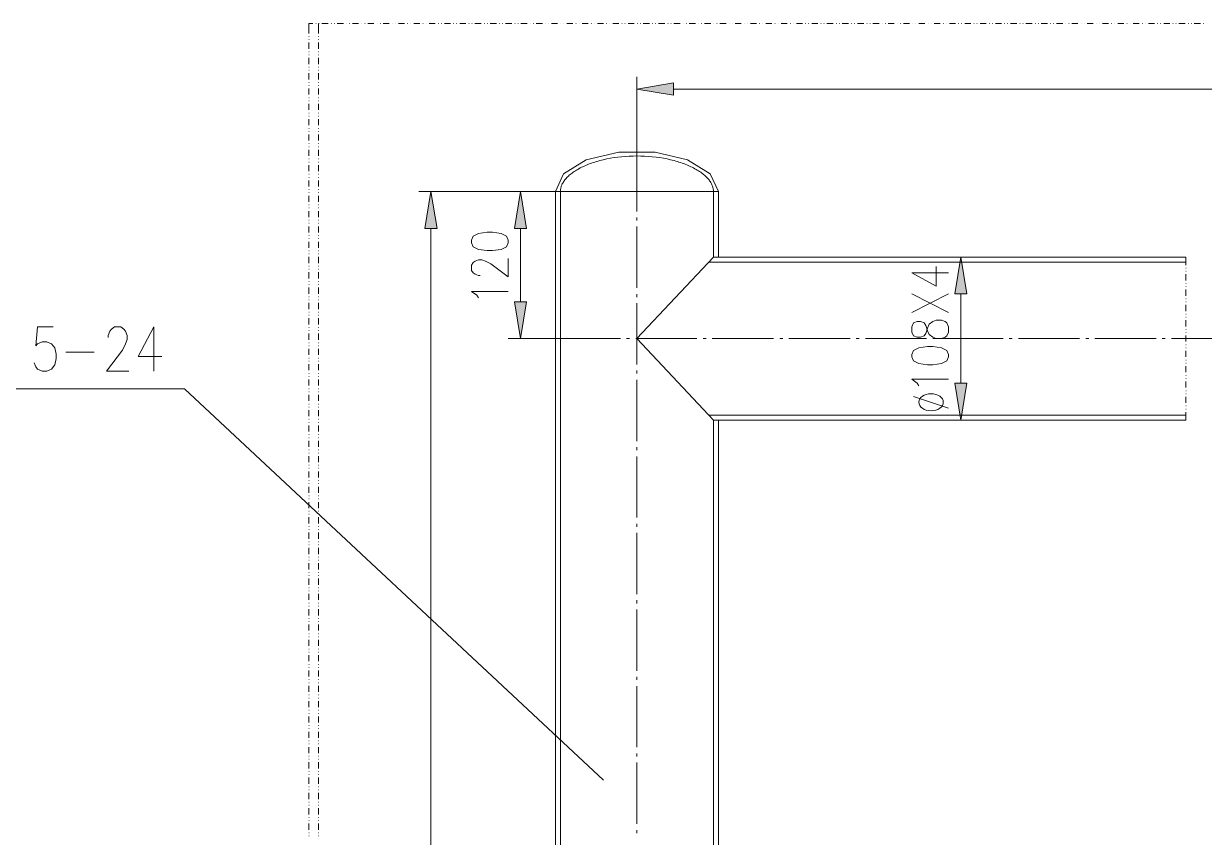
# Model space of a CAD drawing. Header units: millimetres. Extents: x 0 to 829, y 0 to 586.
# Drawn here: x 547.2 to 642.2, y 346.6 to 412.1 of the extents above; entities that cross this region are included whole.
import ezdxf

# ---------------------------------------------------------------- set-up
doc = ezdxf.new("R2010")
doc.units = ezdxf.units.MM

msp = doc.modelspace()

# ---------------------------------------------------------------- hatches: boundary and pattern name
h = msp.add_hatch(color=0)
h.dxf.hatch_style = 2
h.paths.add_polyline_path([(599.510556, 407.3525), (596.554278, 406.858611), (599.510556, 406.364722)])
h = msp.add_hatch(color=0)
h.dxf.hatch_style = 2
h.paths.add_polyline_path([(579.476306, 395.654389), (579.970194, 398.614194), (580.464083, 395.654389)])
h = msp.add_hatch(color=0)
h.dxf.hatch_style = 2
h.paths.add_polyline_path([(586.683556, 395.654389), (587.177444, 398.614194), (587.671333, 395.654389)])
h = msp.add_hatch(color=0)
h.dxf.hatch_style = 2
h.paths.add_polyline_path([(622.14125, 390.380361), (622.635139, 393.336639), (623.1255, 390.380361)])
h = msp.add_hatch(color=0)
h.dxf.hatch_style = 2
h.paths.add_polyline_path([(586.683556, 389.738306), (587.177444, 386.782028), (587.671333, 389.738306)])
h = msp.add_hatch(color=0)
h.dxf.hatch_style = 2
h.paths.add_polyline_path([(622.14125, 383.183694), (622.635139, 380.223889), (623.1255, 383.183694)])

# ---------------------------------------------------------------- linework, layer by layer
at = {"color": 0, "lineweight": 0}
for points in [[(570.131222, 412.129111), (570.448722, 412.129111)], [(570.131222, 412.129111), (570.131222, 411.342417)], [(570.695667, 412.129111), (570.713306, 412.129111)], [(570.917917, 412.129111), (570.917917, 411.342417)], [(570.942611, 412.129111), (570.96025, 412.129111)], [(571.189556, 412.129111), (571.683444, 412.129111)], [(571.930389, 412.129111), (571.948028, 412.129111)], [(572.177333, 412.129111), (572.194972, 412.129111)], [(572.42075, 412.129111), (572.914639, 412.129111)], [(573.161583, 412.129111), (573.179222, 412.129111)], [(573.408528, 412.129111), (573.426167, 412.129111)], [(573.655472, 412.129111), (574.145833, 412.129111)], [(574.392778, 412.129111), (574.410417, 412.129111)], [(574.639722, 412.129111), (574.657361, 412.129111)], [(574.886667, 412.129111), (575.380556, 412.129111)], [(575.6275, 412.129111), (575.645139, 412.129111)], [(575.874444, 412.129111), (575.892083, 412.129111)], [(576.117861, 412.129111), (576.61175, 412.129111)], [(576.858694, 412.129111), (576.876333, 412.129111)], [(577.105639, 412.129111), (577.123278, 412.129111)], [(577.352583, 412.129111), (577.842944, 412.129111)], [(578.089889, 412.129111), (578.107528, 412.129111)], [(578.336833, 412.129111), (578.354472, 412.129111)], [(578.583778, 412.129111), (579.077667, 412.129111)], [(579.324611, 412.129111), (579.34225, 412.129111)], [(579.571556, 412.129111), (579.589194, 412.129111)], [(579.814972, 412.129111), (580.308861, 412.129111)], [(580.555806, 412.129111), (580.573444, 412.129111)], [(580.80275, 412.129111), (580.820389, 412.129111)], [(581.049694, 412.129111), (581.540056, 412.129111)], [(581.787, 412.129111), (581.804639, 412.129111)], [(582.033944, 412.129111), (582.051583, 412.129111)], [(582.280889, 412.129111), (582.774778, 412.129111)], [(583.021722, 412.129111), (583.039361, 412.129111)], [(583.268667, 412.129111), (583.286306, 412.129111)], [(583.512083, 412.129111), (584.005972, 412.129111)], [(584.252917, 412.129111), (584.270556, 412.129111)], [(584.499861, 412.129111), (584.5175, 412.129111)], [(584.746806, 412.129111), (585.240694, 412.129111)], [(585.484111, 412.129111), (585.50175, 412.129111)], [(585.731056, 412.129111), (585.748694, 412.129111)], [(585.978, 412.129111), (586.471889, 412.129111)], [(586.718833, 412.129111), (586.736472, 412.129111)], [(586.965778, 412.129111), (586.983417, 412.129111)], [(587.209194, 412.129111), (587.703083, 412.129111)], [(587.950028, 412.129111), (587.967667, 412.129111)], [(588.196972, 412.129111), (588.214611, 412.129111)], [(588.443917, 412.129111), (588.937806, 412.129111)], [(589.181222, 412.129111), (589.198861, 412.129111)], [(589.428167, 412.129111), (589.445806, 412.129111)], [(589.675111, 412.129111), (590.169, 412.129111)], [(590.415944, 412.129111), (590.433583, 412.129111)], [(590.662889, 412.129111), (590.680528, 412.129111)], [(590.906306, 412.129111), (591.400194, 412.129111)], [(591.647139, 412.129111), (591.664778, 412.129111)], [(591.894083, 412.129111), (591.911722, 412.129111)], [(592.141028, 412.129111), (592.634917, 412.129111)], [(592.878333, 412.129111), (592.895972, 412.129111)], [(593.125278, 412.129111), (593.142917, 412.129111)], [(593.372222, 412.129111), (593.866111, 412.129111)], [(594.113056, 412.129111), (594.130694, 412.129111)], [(594.36, 412.129111), (594.377639, 412.129111)], [(594.603417, 412.129111), (595.097306, 412.129111)], [(595.34425, 412.129111), (595.361889, 412.129111)], [(595.591194, 412.129111), (595.608833, 412.129111)], [(595.838139, 412.129111), (596.332028, 412.129111)], [(596.575444, 412.129111), (596.593083, 412.129111)], [(596.822389, 412.129111), (596.840028, 412.129111)], [(597.069333, 412.129111), (597.563222, 412.129111)], [(597.810167, 412.129111), (597.827806, 412.129111)], [(598.057111, 412.129111), (598.07475, 412.129111)], [(598.304056, 412.129111), (598.794417, 412.129111)], [(599.041361, 412.129111), (599.059, 412.129111)], [(599.288306, 412.129111), (599.305944, 412.129111)], [(599.53525, 412.129111), (600.029139, 412.129111)], [(600.272556, 412.129111), (600.290194, 412.129111)], [(600.5195, 412.129111), (600.537139, 412.129111)], [(600.766444, 412.129111), (601.260333, 412.129111)], [(601.507278, 412.129111), (601.524917, 412.129111)], [(601.754222, 412.129111), (601.771861, 412.129111)], [(602.001167, 412.129111), (602.491528, 412.129111)], [(602.738472, 412.129111), (602.756111, 412.129111)], [(602.985417, 412.129111), (603.003056, 412.129111)], [(603.232361, 412.129111), (603.72625, 412.129111)], [(603.969667, 412.129111), (603.987306, 412.129111)], [(604.216611, 412.129111), (604.23425, 412.129111)], [(604.463556, 412.129111), (604.957444, 412.129111)], [(605.204389, 412.129111), (605.222028, 412.129111)], [(605.451333, 412.129111), (605.468972, 412.129111)], [(605.698278, 412.129111), (606.188639, 412.129111)], [(606.435583, 412.129111), (606.453222, 412.129111)], [(606.682528, 412.129111), (606.700167, 412.129111)], [(606.929472, 412.129111), (607.423361, 412.129111)], [(607.666778, 412.129111), (607.684417, 412.129111)], [(607.913722, 412.129111), (607.931361, 412.129111)], [(608.160667, 412.129111), (608.654556, 412.129111)], [(608.9015, 412.129111), (608.919139, 412.129111)], [(609.148444, 412.129111), (609.166083, 412.129111)], [(609.395389, 412.129111), (609.88575, 412.129111)], [(610.132694, 412.129111), (610.150333, 412.129111)], [(610.379639, 412.129111), (610.397278, 412.129111)], [(610.626583, 412.129111), (611.120472, 412.129111)], [(611.367417, 412.129111), (611.385056, 412.129111)], [(611.610833, 412.129111), (611.628472, 412.129111)], [(611.857778, 412.129111), (612.351667, 412.129111)], [(612.598611, 412.129111), (612.61625, 412.129111)], [(612.845556, 412.129111), (612.863194, 412.129111)], [(613.0925, 412.129111), (613.582861, 412.129111)], [(613.829806, 412.129111), (613.847444, 412.129111)], [(614.07675, 412.129111), (614.094389, 412.129111)], [(614.323694, 412.129111), (614.817583, 412.129111)], [(615.064528, 412.129111), (615.082167, 412.129111)], [(615.307944, 412.129111), (615.325583, 412.129111)], [(615.554889, 412.129111), (616.048778, 412.129111)], [(616.295722, 412.129111), (616.313361, 412.129111)], [(616.542667, 412.129111), (616.560306, 412.129111)], [(616.789611, 412.129111), (617.279972, 412.129111)], [(617.526917, 412.129111), (617.544556, 412.129111)], [(617.773861, 412.129111), (617.7915, 412.129111)], [(618.020806, 412.129111), (618.514694, 412.129111)], [(618.761639, 412.129111), (618.779278, 412.129111)], [(619.005056, 412.129111), (619.022694, 412.129111)], [(619.252, 412.129111), (619.745889, 412.129111)], [(619.992833, 412.129111), (620.010472, 412.129111)], [(620.239778, 412.129111), (620.257417, 412.129111)], [(620.486722, 412.129111), (620.977083, 412.129111)], [(621.224028, 412.129111), (621.241667, 412.129111)], [(621.470972, 412.129111), (621.488611, 412.129111)], [(621.717917, 412.129111), (622.211806, 412.129111)], [(622.45875, 412.129111), (622.476389, 412.129111)], [(622.702167, 412.129111), (622.719806, 412.129111)], [(622.949111, 412.129111), (623.443, 412.129111)], [(623.689944, 412.129111), (623.707583, 412.129111)], [(623.936889, 412.129111), (623.954528, 412.129111)], [(624.183833, 412.129111), (624.674194, 412.129111)], [(624.921139, 412.129111), (624.938778, 412.129111)], [(625.168083, 412.129111), (625.185722, 412.129111)], [(625.415028, 412.129111), (625.908917, 412.129111)], [(626.155861, 412.129111), (626.1735, 412.129111)], [(626.399278, 412.129111), (626.416917, 412.129111)], [(626.646222, 412.129111), (627.140111, 412.129111)], [(627.387056, 412.129111), (627.404694, 412.129111)], [(627.634, 412.129111), (627.651639, 412.129111)], [(627.880944, 412.129111), (628.371306, 412.129111)], [(628.61825, 412.129111), (628.635889, 412.129111)], [(628.865194, 412.129111), (628.882833, 412.129111)], [(629.112139, 412.129111), (629.606028, 412.129111)], [(629.852972, 412.129111), (629.870611, 412.129111)], [(630.096389, 412.129111), (630.114028, 412.129111)], [(630.343333, 412.129111), (630.837222, 412.129111)], [(631.084167, 412.129111), (631.101806, 412.129111)], [(631.331111, 412.129111), (631.34875, 412.129111)], [(631.578056, 412.129111), (632.068417, 412.129111)], [(632.315361, 412.129111), (632.333, 412.129111)], [(632.562306, 412.129111), (632.579944, 412.129111)], [(632.80925, 412.129111), (633.303139, 412.129111)], [(633.550083, 412.129111), (633.567722, 412.129111)], [(633.7935, 412.129111), (633.811139, 412.129111)], [(634.040444, 412.129111), (634.534333, 412.129111)], [(634.781278, 412.129111), (634.798917, 412.129111)], [(635.028222, 412.129111), (635.045861, 412.129111)], [(635.275167, 412.129111), (635.765528, 412.129111)], [(636.012472, 412.129111), (636.030111, 412.129111)], [(636.259417, 412.129111), (636.277056, 412.129111)], [(636.506361, 412.129111), (637.00025, 412.129111)], [(637.247194, 412.129111), (637.264833, 412.129111)], [(637.494139, 412.129111), (637.511778, 412.129111)], [(637.737556, 412.129111), (638.231444, 412.129111)], [(638.478389, 412.129111), (638.496028, 412.129111)], [(638.725333, 412.129111), (638.742972, 412.129111)], [(638.972278, 412.129111), (639.462639, 412.129111)], [(639.709583, 412.129111), (639.727222, 412.129111)], [(639.956528, 412.129111), (639.974167, 412.129111)], [(640.203472, 412.129111), (640.697361, 412.129111)], [(640.944306, 412.129111), (640.961944, 412.129111)], [(641.19125, 412.129111), (641.208889, 412.129111)], [(641.434667, 412.129111), (641.928556, 412.129111)], [(642.1755, 412.129111), (642.193139, 412.129111)], [(570.131222, 411.095472), (570.148861, 411.095472)], [(570.131222, 410.848528), (570.148861, 410.848528)], [(570.917917, 411.095472), (570.935556, 411.095472)], [(570.917917, 410.848528), (570.935556, 410.848528)], [(570.131222, 410.605111), (570.131222, 410.111222)], [(570.131222, 409.864278), (570.148861, 409.864278)], [(570.917917, 410.605111), (570.917917, 410.111222)], [(570.917917, 409.864278), (570.935556, 409.864278)], [(570.131222, 409.617333), (570.148861, 409.617333)], [(570.131222, 409.370389), (570.131222, 408.8765)], [(570.917917, 409.617333), (570.935556, 409.617333)], [(570.917917, 409.370389), (570.917917, 408.8765)], [(570.131222, 408.633083), (570.148861, 408.633083)], [(570.131222, 408.386139), (570.148861, 408.386139)], [(570.131222, 408.139194), (570.131222, 407.645306)], [(570.917917, 408.633083), (570.935556, 408.633083)], [(570.917917, 408.386139), (570.935556, 408.386139)], [(570.917917, 408.139194), (570.917917, 407.645306)], [(570.131222, 407.398361), (570.148861, 407.398361)], [(570.131222, 407.151417), (570.148861, 407.151417)], [(570.917917, 407.398361), (570.935556, 407.398361)], [(570.917917, 407.151417), (570.935556, 407.151417)], [(596.554278, 400.155833), (596.554278, 407.842861)], [(570.131222, 406.908), (570.131222, 406.414111)], [(570.131222, 406.167167), (570.148861, 406.167167)], [(570.917917, 406.908), (570.917917, 406.414111)], [(570.917917, 406.167167), (570.935556, 406.167167)], [(599.510556, 406.858611), (713.348417, 406.858611)], [(570.131222, 405.920222), (570.148861, 405.920222)], [(570.131222, 405.673278), (570.131222, 405.179389)], [(570.917917, 405.920222), (570.935556, 405.920222)], [(570.917917, 405.673278), (570.917917, 405.179389)], [(570.131222, 404.935972), (570.148861, 404.935972)], [(570.131222, 404.689028), (570.148861, 404.689028)], [(570.131222, 404.442083), (570.131222, 403.948194)], [(570.917917, 404.935972), (570.935556, 404.935972)], [(570.917917, 404.689028), (570.935556, 404.689028)], [(570.917917, 404.442083), (570.917917, 403.948194)], [(570.131222, 403.70125), (570.148861, 403.70125)], [(570.131222, 403.454306), (570.148861, 403.454306)], [(570.131222, 403.210889), (570.131222, 402.717)], [(570.917917, 403.70125), (570.935556, 403.70125)], [(570.917917, 403.454306), (570.935556, 403.454306)], [(570.917917, 403.210889), (570.917917, 402.717)], [(570.131222, 402.470056), (570.148861, 402.470056)], [(570.131222, 402.223111), (570.148861, 402.223111)], [(570.917917, 402.470056), (570.935556, 402.470056)], [(570.917917, 402.223111), (570.935556, 402.223111)], [(570.131222, 401.976167), (570.131222, 401.482278)], [(570.917917, 401.976167), (570.917917, 401.482278)], [(603.108889, 398.614194), (602.459778, 400.028833), (600.639444, 401.16125), (598.01125, 401.792722), (595.093778, 401.792722), (592.465583, 401.16125), (590.64525, 400.028833), (589.996139, 398.614194)], [(602.713778, 398.614194), (602.713778, 398.674167), (602.71025, 398.734139), (602.703194, 398.794111), (602.692611, 398.854083), (602.6785, 398.917583), (602.660861, 398.977556), (602.639694, 399.041056), (602.618528, 399.101028), (602.590306, 399.164528), (602.562083, 399.228028), (602.526806, 399.291528), (602.491528, 399.355028), (602.449194, 399.418528), (602.406861, 399.482028), (602.357472, 399.545528), (602.308083, 399.609028), (602.251639, 399.672528), (602.195194, 399.736028), (602.131694, 399.799528), (602.068194, 399.8595), (601.997639, 399.923), (601.923556, 399.9865), (601.849472, 400.046472), (601.768333, 400.106444), (601.687194, 400.169944), (601.599, 400.226389), (601.510806, 400.286361), (601.415556, 400.342806), (601.320306, 400.402778), (601.221528, 400.455694), (601.119222, 400.512139), (601.013389, 400.565056), (600.904028, 400.617972), (600.794667, 400.670889), (600.67825, 400.720278), (600.561833, 400.769667), (600.445417, 400.815528), (600.321944, 400.861389), (600.198472, 400.90725), (600.071472, 400.949583), (599.940944, 400.991917), (599.810417, 401.030722), (599.676361, 401.069528), (599.542306, 401.108333), (599.404722, 401.143611), (599.267139, 401.175361), (598.981389, 401.238861), (598.692111, 401.295306), (598.395778, 401.344694), (598.095917, 401.3835), (597.792528, 401.418778), (597.485611, 401.443472), (597.175167, 401.464639), (596.864722, 401.475222), (596.554278, 401.47875), (596.240306, 401.475222), (595.929861, 401.464639), (595.619417, 401.443472), (595.3125, 401.418778), (595.009111, 401.3835), (594.70925, 401.344694), (594.412917, 401.295306), (594.123639, 401.238861), (593.841417, 401.175361), (593.700306, 401.143611), (593.562722, 401.108333), (593.428667, 401.069528), (593.294611, 401.030722), (593.164083, 400.991917), (593.033556, 400.949583), (592.906556, 400.90725), (592.783083, 400.861389), (592.663139, 400.815528), (592.543194, 400.769667), (592.426778, 400.720278), (592.313889, 400.670889), (592.201, 400.617972), (592.091639, 400.565056), (591.985806, 400.512139), (591.8835, 400.455694), (591.784722, 400.39925), (591.689472, 400.342806), (591.59775, 400.286361), (591.506028, 400.226389), (591.421361, 400.169944), (591.336694, 400.106444), (591.259083, 400.046472), (591.181472, 399.9865), (591.107389, 399.923), (591.040361, 399.8595), (590.973333, 399.799528), (590.913361, 399.736028), (590.853389, 399.672528), (590.800472, 399.609028), (590.747556, 399.545528), (590.701694, 399.482028), (590.655833, 399.418528), (590.617028, 399.355028), (590.578222, 399.291528), (590.546472, 399.228028), (590.514722, 399.164528), (590.490028, 399.101028), (590.465333, 399.041056), (590.444167, 398.977556), (590.430056, 398.917583), (590.415944, 398.854083), (590.405361, 398.794111), (590.398306, 398.734139), (590.39125, 398.674167), (590.39125, 398.614194)], [(570.131222, 401.238861), (570.148861, 401.238861)], [(570.131222, 400.991917), (570.148861, 400.991917)], [(570.131222, 400.744972), (570.131222, 400.251083)], [(570.917917, 401.238861), (570.935556, 401.238861)], [(570.917917, 400.991917), (570.935556, 400.991917)], [(570.917917, 400.744972), (570.917917, 400.251083)], [(570.131222, 400.004139), (570.148861, 400.004139)], [(570.131222, 399.757194), (570.148861, 399.757194)], [(570.131222, 399.513778), (570.131222, 399.019889)], [(570.917917, 400.004139), (570.935556, 400.004139)], [(570.917917, 399.757194), (570.935556, 399.757194)], [(570.917917, 399.513778), (570.917917, 399.019889)], [(596.554278, 397.023167), (596.554278, 400.155833)], [(570.131222, 398.772944), (570.148861, 398.772944)], [(570.131222, 398.526), (570.148861, 398.526)], [(570.917917, 398.772944), (570.935556, 398.772944)], [(570.917917, 398.526), (570.935556, 398.526)], [(591.230861, 398.614194), (578.985944, 398.614194)], [(591.230861, 398.614194), (586.189667, 398.614194)], [(589.996139, 398.614194), (589.996139, 302.641)], [(589.996139, 398.614194), (603.108889, 398.614194)], [(590.39125, 398.614194), (590.39125, 302.641)], [(602.713778, 398.614194), (602.713778, 393.336639)], [(603.108889, 398.614194), (603.108889, 393.336639)], [(570.131222, 398.279056), (570.131222, 397.785167)], [(570.131222, 397.54175), (570.148861, 397.54175)], [(570.917917, 398.279056), (570.917917, 397.785167)], [(570.917917, 397.54175), (570.935556, 397.54175)], [(570.131222, 397.294806), (570.148861, 397.294806)], [(570.131222, 397.047861), (570.131222, 396.553972)], [(570.917917, 397.294806), (570.935556, 397.294806)], [(570.917917, 397.047861), (570.917917, 396.553972)], [(596.554278, 396.285861), (596.554278, 396.529278)], [(570.131222, 396.307028), (570.148861, 396.307028)], [(570.131222, 396.060083), (570.148861, 396.060083)], [(570.131222, 395.813139), (570.131222, 395.322778)], [(570.917917, 396.307028), (570.935556, 396.307028)], [(570.917917, 396.060083), (570.935556, 396.060083)], [(570.917917, 395.813139), (570.917917, 395.322778)], [(579.970194, 274.009556), (579.970194, 395.654389)], [(587.177444, 389.738306), (587.177444, 395.654389)], [(596.554278, 390.863667), (596.554278, 395.791972)], [(570.131222, 395.075833), (570.148861, 395.075833)], [(570.131222, 394.828889), (570.148861, 394.828889)], [(570.917917, 395.075833), (570.935556, 395.075833)], [(570.917917, 394.828889), (570.935556, 394.828889)], [(570.131222, 394.581944), (570.131222, 394.088056)], [(570.131222, 393.844639), (570.148861, 393.844639)], [(570.917917, 394.581944), (570.917917, 394.088056)], [(570.917917, 393.844639), (570.935556, 393.844639)], [(570.131222, 393.597694), (570.148861, 393.597694)], [(570.131222, 393.35075), (570.131222, 392.856861)], [(570.917917, 393.597694), (570.935556, 393.597694)], [(570.917917, 393.35075), (570.917917, 392.856861)], [(583.938944, 391.851444), (583.797833, 391.851444), (583.515611, 391.957278), (583.3745, 392.063111), (583.233389, 392.274778), (583.233389, 392.698111), (583.3745, 392.909778), (583.515611, 393.015611), (583.797833, 393.117917), (584.076528, 393.117917), (584.35875, 393.015611), (584.782083, 392.803944), (586.189667, 391.745611), (586.189667, 393.22375)], [(602.713778, 393.336639), (596.554278, 386.782028)], [(602.343361, 392.945056), (640.760861, 392.945056)], [(602.713778, 393.336639), (640.760861, 393.336639)], [(629.553111, 393.336639), (621.647361, 393.336639)], [(640.760861, 393.336639), (640.760861, 392.698111)], [(570.131222, 392.609917), (570.148861, 392.609917)], [(570.131222, 392.362972), (570.148861, 392.362972)], [(570.131222, 392.116028), (570.131222, 391.625667)], [(570.917917, 392.609917), (570.935556, 392.609917)], [(570.917917, 392.362972), (570.935556, 392.362972)], [(570.917917, 392.116028), (570.917917, 391.625667)], [(618.691083, 392.063111), (620.663111, 391.008306), (620.663111, 392.592278)], [(618.691083, 392.063111), (621.647361, 392.063111)], [(640.760861, 392.451167), (640.7785, 392.451167)], [(640.760861, 392.204222), (640.7785, 392.204222)], [(640.760861, 391.957278), (640.760861, 391.463389)], [(570.131222, 391.378722), (570.148861, 391.378722)], [(570.131222, 391.131778), (570.148861, 391.131778)], [(570.131222, 390.884833), (570.131222, 390.390944)], [(570.917917, 391.378722), (570.935556, 391.378722)], [(570.917917, 391.131778), (570.935556, 391.131778)], [(570.917917, 390.884833), (570.917917, 390.390944)], [(640.760861, 391.216444), (640.7785, 391.216444)], [(640.760861, 390.973028), (640.7785, 390.973028)], [(570.131222, 390.147528), (570.148861, 390.147528)], [(570.131222, 389.900583), (570.148861, 389.900583)], [(570.917917, 390.147528), (570.935556, 390.147528)], [(570.917917, 389.900583), (570.935556, 389.900583)], [(583.797833, 390.055806), (583.656722, 390.267472), (583.233389, 390.584972), (586.189667, 390.584972)], [(596.554278, 390.122833), (596.554278, 390.369778)], [(621.647361, 388.895167), (618.691083, 390.373306)], [(618.691083, 388.895167), (621.647361, 390.373306)], [(622.635139, 390.380361), (622.635139, 383.183694)], [(640.760861, 390.726083), (640.760861, 390.232194)], [(640.760861, 389.98525), (640.7785, 389.98525)], [(570.131222, 389.653639), (570.131222, 389.15975)], [(570.131222, 388.912806), (570.148861, 388.912806)], [(570.917917, 389.653639), (570.917917, 389.15975)], [(570.917917, 388.912806), (570.935556, 388.912806)], [(596.554278, 384.700639), (596.554278, 389.628944)], [(640.760861, 389.738306), (640.7785, 389.738306)], [(640.760861, 389.491361), (640.760861, 389.001)], [(570.131222, 388.665861), (570.148861, 388.665861)], [(570.131222, 388.418917), (570.131222, 387.928556)], [(570.917917, 388.665861), (570.935556, 388.665861)], [(570.917917, 388.418917), (570.917917, 387.928556)], [(640.760861, 388.754056), (640.7785, 388.754056)], [(640.760861, 388.507111), (640.7785, 388.507111)], [(640.760861, 388.260167), (640.760861, 387.766278)], [(549.546639, 387.716889), (548.276639, 387.716889), (548.149639, 386.192889), (548.276639, 386.362222), (548.657639, 386.531556), (549.038639, 386.531556), (549.419639, 386.362222), (549.670111, 386.027083), (549.797111, 385.519083), (549.797111, 385.180417), (549.670111, 384.672417), (549.419639, 384.33375), (549.038639, 384.167944), (548.657639, 384.167944), (548.276639, 384.33375), (548.149639, 384.503083), (548.022639, 384.84175)], [(553.981056, 386.870222), (553.981056, 387.039556), (554.108056, 387.378222), (554.235056, 387.547556), (554.489056, 387.716889), (554.997056, 387.716889), (555.247528, 387.547556), (555.374528, 387.378222), (555.501528, 387.039556), (555.501528, 386.700889), (555.374528, 386.362222), (555.124056, 385.85775), (553.854056, 384.167944), (555.628528, 384.167944)], [(557.657, 387.716889), (556.390528, 385.34975), (558.292, 385.34975)], [(557.657, 387.716889), (557.657, 384.167944)], [(570.131222, 387.681611), (570.148861, 387.681611)], [(570.131222, 387.434667), (570.148861, 387.434667)], [(570.131222, 387.187722), (570.131222, 386.693833)], [(570.917917, 387.681611), (570.935556, 387.681611)], [(570.917917, 387.434667), (570.935556, 387.434667)], [(570.917917, 387.187722), (570.917917, 386.693833)], [(640.760861, 387.519333), (640.7785, 387.519333)], [(640.760861, 387.275917), (640.7785, 387.275917)], [(640.760861, 387.028972), (640.760861, 386.535083)], [(570.131222, 386.450417), (570.148861, 386.450417)], [(570.131222, 386.203472), (570.148861, 386.203472)], [(570.917917, 386.450417), (570.935556, 386.450417)], [(570.917917, 386.203472), (570.935556, 386.203472)], [(591.622444, 386.782028), (586.189667, 386.782028)], [(591.230861, 386.782028), (595.231361, 386.782028)], [(595.721722, 386.782028), (595.968667, 386.782028)], [(596.462556, 386.782028), (601.390861, 386.782028)], [(596.554278, 386.782028), (602.713778, 380.223889)], [(601.88475, 386.782028), (602.131694, 386.782028)], [(602.625583, 386.782028), (607.553889, 386.782028)], [(608.047778, 386.782028), (608.294722, 386.782028)], [(608.785083, 386.782028), (613.716917, 386.782028)], [(614.207278, 386.782028), (614.454222, 386.782028)], [(614.948111, 386.782028), (619.876417, 386.782028)], [(620.370306, 386.782028), (620.61725, 386.782028)], [(621.111139, 386.782028), (626.039444, 386.782028)], [(626.533333, 386.782028), (626.780278, 386.782028)], [(627.270639, 386.782028), (632.202472, 386.782028)], [(632.692833, 386.782028), (632.939778, 386.782028)], [(633.433667, 386.782028), (638.361972, 386.782028)], [(638.855861, 386.782028), (639.102806, 386.782028)], [(639.596694, 386.782028), (644.525, 386.782028)], [(640.760861, 386.288139), (640.7785, 386.288139)], [(640.760861, 386.041194), (640.7785, 386.041194)], [(550.559111, 385.688417), (552.841583, 385.688417)], [(570.131222, 385.956528), (570.131222, 385.462639)], [(570.131222, 385.215694), (570.148861, 385.215694)], [(570.917917, 385.956528), (570.917917, 385.462639)], [(570.917917, 385.215694), (570.935556, 385.215694)], [(640.760861, 385.79425), (640.760861, 385.303889)], [(570.131222, 384.96875), (570.148861, 384.96875)], [(570.131222, 384.721806), (570.131222, 384.231444)], [(570.917917, 384.96875), (570.935556, 384.96875)], [(570.917917, 384.721806), (570.917917, 384.231444)], [(596.554278, 383.959806), (596.554278, 384.20675)], [(640.760861, 385.056944), (640.7785, 385.056944)], [(640.760861, 384.81), (640.7785, 384.81)], [(640.760861, 384.563056), (640.760861, 384.069167)], [(570.131222, 383.9845), (570.148861, 383.9845)], [(570.131222, 383.737556), (570.148861, 383.737556)], [(570.131222, 383.490611), (570.131222, 382.996722)], [(570.917917, 383.9845), (570.935556, 383.9845)], [(570.917917, 383.737556), (570.935556, 383.737556)], [(570.917917, 383.490611), (570.917917, 382.996722)], [(596.554278, 378.537611), (596.554278, 383.465917)], [(619.252, 382.979083), (619.110889, 383.19075), (618.691083, 383.50825), (621.647361, 383.50825)], [(640.760861, 383.822222), (640.7785, 383.822222)], [(640.760861, 383.578806), (640.7785, 383.578806)], [(640.760861, 383.331861), (640.760861, 382.837972)], [(560.112333, 382.739194), (546.308139, 382.739194)], [(593.866111, 351.243194), (560.112333, 382.739194)], [(570.131222, 382.749778), (570.148861, 382.749778)], [(570.131222, 382.506361), (570.148861, 382.506361)], [(570.131222, 382.259417), (570.131222, 381.765528)], [(570.917917, 382.749778), (570.935556, 382.749778)], [(570.917917, 382.506361), (570.935556, 382.506361)], [(570.917917, 382.259417), (570.917917, 381.765528)], [(640.760861, 382.591028), (640.7785, 382.591028)], [(640.760861, 382.344083), (640.7785, 382.344083)], [(570.131222, 381.518583), (570.148861, 381.518583)], [(570.917917, 381.518583), (570.935556, 381.518583)], [(618.832194, 382.132417), (621.647361, 381.183444)], [(640.760861, 382.097139), (640.760861, 381.606778)], [(640.760861, 381.359833), (640.7785, 381.359833)], [(570.131222, 381.271639), (570.148861, 381.271639)], [(570.131222, 381.024694), (570.131222, 380.534333)], [(570.917917, 381.271639), (570.935556, 381.271639)], [(570.917917, 381.024694), (570.917917, 380.534333)], [(602.343361, 380.619), (640.760861, 380.619)], [(640.760861, 381.112889), (640.7785, 381.112889)], [(640.760861, 380.865944), (640.760861, 380.223889)], [(570.131222, 380.287389), (570.148861, 380.287389)], [(570.131222, 380.040444), (570.148861, 380.040444)], [(570.131222, 379.7935), (570.131222, 379.299611)], [(570.917917, 380.287389), (570.935556, 380.287389)], [(570.917917, 380.040444), (570.935556, 380.040444)], [(570.917917, 379.7935), (570.917917, 379.299611)], [(602.713778, 380.223889), (602.713778, 302.641)], [(602.713778, 380.223889), (640.760861, 380.223889)], [(603.108889, 380.223889), (603.108889, 302.641)], [(629.256778, 380.223889), (621.647361, 380.223889)], [(570.131222, 379.052667), (570.148861, 379.052667)], [(570.131222, 378.80925), (570.148861, 378.80925)], [(570.131222, 378.562306), (570.131222, 378.068417)], [(570.917917, 379.052667), (570.935556, 379.052667)], [(570.917917, 378.80925), (570.935556, 378.80925)], [(570.917917, 378.562306), (570.917917, 378.068417)], [(570.131222, 377.821472), (570.148861, 377.821472)], [(570.131222, 377.574528), (570.148861, 377.574528)], [(570.917917, 377.821472), (570.935556, 377.821472)], [(570.917917, 377.574528), (570.935556, 377.574528)], [(596.554278, 377.800306), (596.554278, 378.043722)], [(570.131222, 377.327583), (570.131222, 376.837222)], [(570.131222, 376.590278), (570.148861, 376.590278)], [(570.917917, 377.327583), (570.917917, 376.837222)], [(570.917917, 376.590278), (570.935556, 376.590278)], [(596.554278, 372.374583), (596.554278, 377.306417)], [(570.131222, 376.343333), (570.148861, 376.343333)], [(570.131222, 376.096389), (570.131222, 375.6025)], [(570.917917, 376.343333), (570.935556, 376.343333)], [(570.917917, 376.096389), (570.917917, 375.6025)], [(570.131222, 375.355556), (570.148861, 375.355556)], [(570.131222, 375.112139), (570.148861, 375.112139)], [(570.131222, 374.865194), (570.131222, 374.371306)], [(570.917917, 375.355556), (570.935556, 375.355556)], [(570.917917, 375.112139), (570.935556, 375.112139)], [(570.917917, 374.865194), (570.917917, 374.371306)], [(570.131222, 374.124361), (570.148861, 374.124361)], [(570.131222, 373.877417), (570.148861, 373.877417)], [(570.917917, 374.124361), (570.935556, 374.124361)], [(570.917917, 373.877417), (570.935556, 373.877417)], [(570.131222, 373.630472), (570.131222, 373.140111)], [(570.131222, 372.893167), (570.148861, 372.893167)], [(570.917917, 373.630472), (570.917917, 373.140111)], [(570.917917, 372.893167), (570.935556, 372.893167)], [(570.131222, 372.646222), (570.148861, 372.646222)], [(570.131222, 372.399278), (570.131222, 371.905389)], [(570.917917, 372.646222), (570.935556, 372.646222)], [(570.917917, 372.399278), (570.917917, 371.905389)], [(596.554278, 371.637278), (596.554278, 371.884222)], [(570.131222, 371.658444), (570.148861, 371.658444)], [(570.131222, 371.415028), (570.148861, 371.415028)], [(570.131222, 371.168083), (570.131222, 370.674194)], [(570.917917, 371.658444), (570.935556, 371.658444)], [(570.917917, 371.415028), (570.935556, 371.415028)], [(570.917917, 371.168083), (570.917917, 370.674194)], [(596.554278, 366.215083), (596.554278, 371.143389)], [(570.131222, 370.42725), (570.148861, 370.42725)], [(570.131222, 370.180306), (570.148861, 370.180306)], [(570.131222, 369.933361), (570.131222, 369.443)], [(570.917917, 370.42725), (570.935556, 370.42725)], [(570.917917, 370.180306), (570.935556, 370.180306)], [(570.917917, 369.933361), (570.917917, 369.443)], [(570.131222, 369.196056), (570.148861, 369.196056)], [(570.131222, 368.949111), (570.148861, 368.949111)], [(570.917917, 369.196056), (570.935556, 369.196056)], [(570.917917, 368.949111), (570.935556, 368.949111)], [(570.131222, 368.702167), (570.131222, 368.208278)], [(570.917917, 368.702167), (570.917917, 368.208278)], [(570.131222, 367.961333), (570.148861, 367.961333)], [(570.131222, 367.717917), (570.148861, 367.717917)], [(570.131222, 367.470972), (570.131222, 366.977083)], [(570.917917, 367.961333), (570.935556, 367.961333)], [(570.917917, 367.717917), (570.935556, 367.717917)], [(570.917917, 367.470972), (570.917917, 366.977083)], [(570.131222, 366.730139), (570.148861, 366.730139)], [(570.131222, 366.483194), (570.148861, 366.483194)], [(570.131222, 366.23625), (570.131222, 365.745889)], [(570.917917, 366.730139), (570.935556, 366.730139)], [(570.917917, 366.483194), (570.935556, 366.483194)], [(570.917917, 366.23625), (570.917917, 365.745889)], [(570.131222, 365.498944), (570.148861, 365.498944)], [(570.131222, 365.252), (570.148861, 365.252)], [(570.917917, 365.498944), (570.935556, 365.498944)], [(570.917917, 365.252), (570.935556, 365.252)], [(596.554278, 365.47425), (596.554278, 365.721194)], [(570.131222, 365.005056), (570.131222, 364.511167)], [(570.131222, 364.264222), (570.148861, 364.264222)], [(570.917917, 365.005056), (570.917917, 364.511167)], [(570.917917, 364.264222), (570.935556, 364.264222)], [(596.554278, 360.052056), (596.554278, 364.980361)], [(570.131222, 364.020806), (570.148861, 364.020806)], [(570.131222, 363.773861), (570.131222, 363.279972)], [(570.917917, 364.020806), (570.935556, 364.020806)], [(570.917917, 363.773861), (570.917917, 363.279972)], [(570.131222, 363.033028), (570.148861, 363.033028)], [(570.131222, 362.786083), (570.148861, 362.786083)], [(570.131222, 362.539139), (570.131222, 362.048778)], [(570.917917, 363.033028), (570.935556, 363.033028)], [(570.917917, 362.786083), (570.935556, 362.786083)], [(570.917917, 362.539139), (570.917917, 362.048778)], [(570.131222, 361.801833), (570.148861, 361.801833)], [(570.131222, 361.554889), (570.148861, 361.554889)], [(570.131222, 361.307944), (570.131222, 360.814056)], [(570.917917, 361.801833), (570.935556, 361.801833)], [(570.917917, 361.554889), (570.935556, 361.554889)], [(570.917917, 361.307944), (570.917917, 360.814056)], [(570.131222, 360.567111), (570.148861, 360.567111)], [(570.917917, 360.567111), (570.935556, 360.567111)], [(570.131222, 360.323694), (570.148861, 360.323694)], [(570.131222, 360.07675), (570.131222, 359.582861)], [(570.917917, 360.323694), (570.935556, 360.323694)], [(570.917917, 360.07675), (570.917917, 359.582861)], [(596.554278, 359.311222), (596.554278, 359.558167)], [(570.131222, 359.335917), (570.148861, 359.335917)], [(570.131222, 359.088972), (570.148861, 359.088972)], [(570.131222, 358.842028), (570.131222, 358.351667)], [(570.917917, 359.335917), (570.935556, 359.335917)], [(570.917917, 359.088972), (570.935556, 359.088972)], [(570.917917, 358.842028), (570.917917, 358.351667)], [(596.554278, 353.889028), (596.554278, 358.820861)], [(570.131222, 358.104722), (570.148861, 358.104722)], [(570.131222, 357.857778), (570.148861, 357.857778)], [(570.131222, 357.610833), (570.131222, 357.116944)], [(570.917917, 358.104722), (570.935556, 358.104722)], [(570.917917, 357.857778), (570.935556, 357.857778)], [(570.917917, 357.610833), (570.917917, 357.116944)], [(570.131222, 356.87), (570.148861, 356.87)], [(570.131222, 356.623056), (570.148861, 356.623056)], [(570.917917, 356.87), (570.935556, 356.87)], [(570.917917, 356.623056), (570.935556, 356.623056)], [(570.131222, 356.379639), (570.131222, 355.88575)], [(570.131222, 355.638806), (570.148861, 355.638806)], [(570.917917, 356.379639), (570.917917, 355.88575)], [(570.917917, 355.638806), (570.935556, 355.638806)], [(570.131222, 355.391861), (570.148861, 355.391861)], [(570.131222, 355.144917), (570.131222, 354.654556)], [(570.917917, 355.391861), (570.935556, 355.391861)], [(570.917917, 355.144917), (570.917917, 354.654556)], [(570.131222, 354.407611), (570.148861, 354.407611)], [(570.131222, 354.160667), (570.148861, 354.160667)], [(570.131222, 353.913722), (570.131222, 353.419833)], [(570.917917, 354.407611), (570.935556, 354.407611)], [(570.917917, 354.160667), (570.935556, 354.160667)], [(570.917917, 353.913722), (570.917917, 353.419833)], [(570.131222, 353.172889), (570.148861, 353.172889)], [(570.131222, 352.925944), (570.148861, 352.925944)], [(570.917917, 353.172889), (570.935556, 353.172889)], [(570.917917, 352.925944), (570.935556, 352.925944)], [(596.554278, 353.151722), (596.554278, 353.398667)], [(570.131222, 352.682528), (570.131222, 352.188639)], [(570.131222, 351.941694), (570.148861, 351.941694)], [(570.917917, 352.682528), (570.917917, 352.188639)], [(570.917917, 351.941694), (570.935556, 351.941694)], [(596.554278, 347.729528), (596.554278, 352.657833)], [(570.131222, 351.69475), (570.148861, 351.69475)], [(570.131222, 351.447806), (570.131222, 350.957444)], [(570.917917, 351.69475), (570.935556, 351.69475)], [(570.917917, 351.447806), (570.917917, 350.957444)], [(570.131222, 350.7105), (570.148861, 350.7105)], [(570.131222, 350.463556), (570.148861, 350.463556)], [(570.131222, 350.216611), (570.131222, 349.722722)], [(570.917917, 350.7105), (570.935556, 350.7105)], [(570.917917, 350.463556), (570.935556, 350.463556)], [(570.917917, 350.216611), (570.917917, 349.722722)], [(570.131222, 349.475778), (570.148861, 349.475778)], [(570.131222, 349.228833), (570.148861, 349.228833)], [(570.131222, 348.985417), (570.131222, 348.491528)], [(570.917917, 349.475778), (570.935556, 349.475778)], [(570.917917, 349.228833), (570.935556, 349.228833)], [(570.917917, 348.985417), (570.917917, 348.491528)], [(570.131222, 348.244583), (570.148861, 348.244583)], [(570.131222, 347.997639), (570.148861, 347.997639)], [(570.917917, 348.244583), (570.935556, 348.244583)], [(570.917917, 347.997639), (570.935556, 347.997639)], [(570.131222, 347.750694), (570.131222, 347.260333)], [(570.917917, 347.750694), (570.917917, 347.260333)], [(596.554278, 346.988694), (596.554278, 347.235639)], [(570.131222, 347.013389), (570.148861, 347.013389)], [(570.131222, 346.766444), (570.148861, 346.766444)], [(570.917917, 347.013389), (570.935556, 347.013389)], [(570.917917, 346.766444), (570.935556, 346.766444)]]:
    msp.add_lwpolyline(points, dxfattribs=at)
for points in [[(599.510556, 407.3525), (596.554278, 406.858611), (599.510556, 406.364722)], [(579.476306, 395.654389), (579.970194, 398.614194), (580.464083, 395.654389)], [(586.683556, 395.654389), (587.177444, 398.614194), (587.671333, 395.654389)], [(583.233389, 394.49375), (583.3745, 394.17625), (583.797833, 393.964583), (584.499861, 393.85875), (584.923194, 393.85875), (585.62875, 393.964583), (586.048556, 394.17625), (586.189667, 394.49375), (586.189667, 394.705417), (586.048556, 395.019389), (585.62875, 395.231056), (584.923194, 395.336889), (584.499861, 395.336889), (583.797833, 395.231056), (583.3745, 395.019389), (583.233389, 394.705417)], [(622.14125, 390.380361), (622.635139, 393.336639), (623.1255, 390.380361)], [(586.683556, 389.738306), (587.177444, 386.782028), (587.671333, 389.738306)], [(618.691083, 387.311194), (618.832194, 386.993694), (619.110889, 386.887861), (619.393111, 386.887861), (619.675333, 386.993694), (619.816444, 387.205361), (619.957556, 387.625167), (620.098667, 387.942667), (620.380889, 388.154333), (620.663111, 388.260167), (621.082917, 388.260167), (621.365139, 388.154333), (621.50625, 388.0485), (621.647361, 387.731), (621.647361, 387.311194), (621.50625, 386.993694), (621.365139, 386.887861), (621.082917, 386.782028), (620.663111, 386.782028), (620.380889, 386.887861), (620.098667, 387.099528), (619.957556, 387.417028), (619.816444, 387.836833), (619.675333, 388.0485), (619.393111, 388.154333), (619.110889, 388.154333), (618.832194, 388.0485), (618.691083, 387.731)], [(618.691083, 385.303889), (618.832194, 384.986389), (619.252, 384.774722), (619.957556, 384.668889), (620.380889, 384.668889), (621.082917, 384.774722), (621.50625, 384.986389), (621.647361, 385.303889), (621.647361, 385.515556), (621.50625, 385.829528), (621.082917, 386.041194), (620.380889, 386.147028), (619.957556, 386.147028), (619.252, 386.041194), (618.832194, 385.829528), (618.691083, 385.515556)], [(622.14125, 383.183694), (622.635139, 380.223889), (623.1255, 383.183694)]]:
    msp.add_lwpolyline(points, close=True, dxfattribs=at)
msp.add_ellipse((620.238014, 381.657931), major_axis=(0.986014, 0), ratio=0.695886, start_param=0, end_param=6.283185, dxfattribs=at)

doc.saveas('drawing.dxf')
